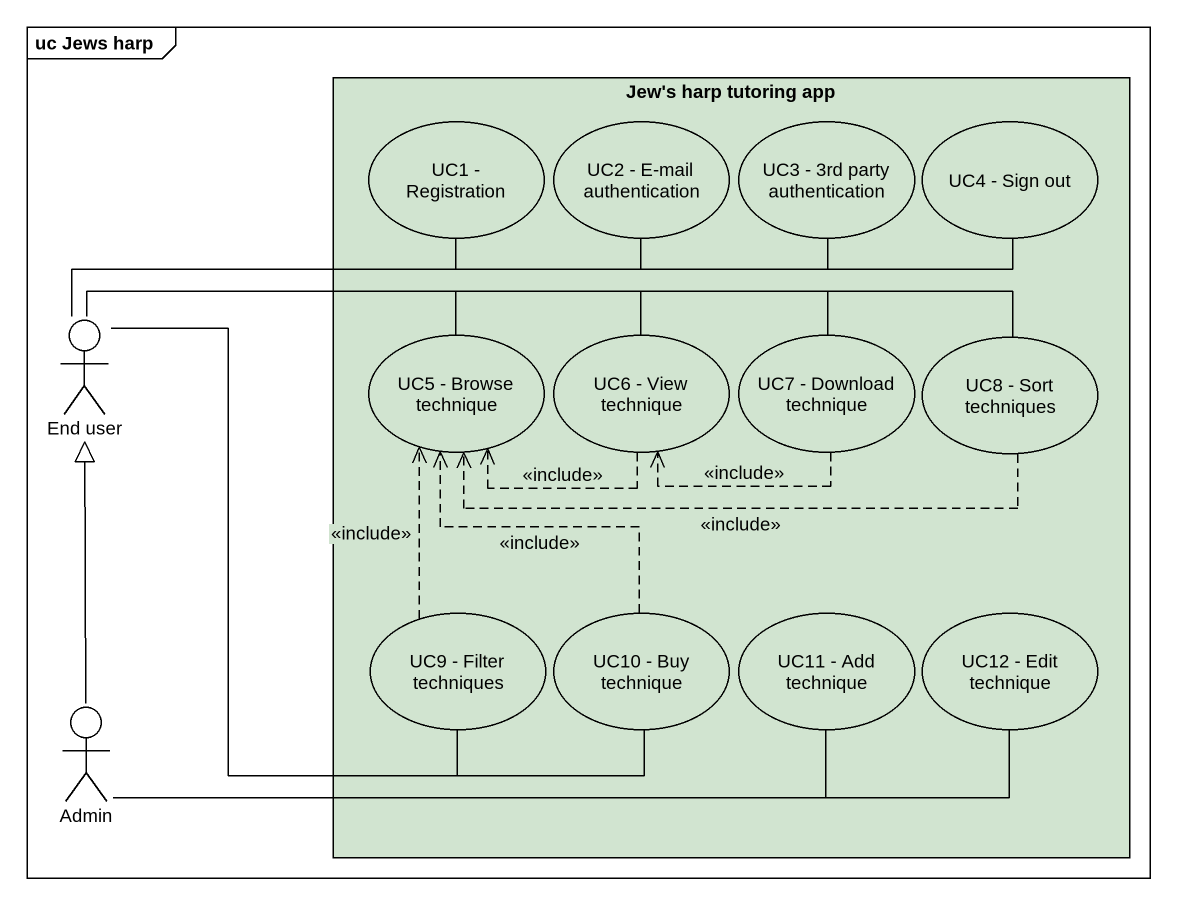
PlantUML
@startuml
mainframe uc Jews harp
rectangle "Jew's harp tutoring app" as Jew_s_harp_tutoring_app #D1E4D0 {
  usecase "UC1 - Registration" as UC1_Registration #D1E4D0
  usecase "UC2 - E-mail authentication" as UC2_E_mail_authentication #D1E4D0
  usecase "UC3 - 3rd party authentication" as UC3_3rd_party_authentication #D1E4D0
  usecase "UC4 - Sign out" as UC4_Sign_out #D1E4D0
  usecase "UC5 - Browse technique" as UC5_Browse_technique #D1E4D0
  usecase "UC6 - View technique" as UC6_View_technique #D1E4D0
  usecase "UC7 - Download technique" as UC7_Download_technique #D1E4D0
  usecase "UC8 - Sort techniques" as UC8_Sort_techniques #D1E4D0
  usecase "UC9 - Filter techniques" as UC9_Filter_techniques #D1E4D0
  usecase "UC10 - Buy technique" as UC10_Buy_technique #D1E4D0
  usecase "UC11 - Add technique" as UC11_Add_technique #D1E4D0
  usecase "UC12 - Edit technique" as UC12_Edit_technique #D1E4D0
}
actor "End user" as End_user
actor Admin
End_user -right- UC1_Registration
End_user -right- UC2_E_mail_authentication
End_user -right- UC3_3rd_party_authentication
End_user -right- UC4_Sign_out
End_user -right- UC5_Browse_technique
End_user -right- UC6_View_technique
End_user -right- UC7_Download_technique
End_user -right- UC8_Sort_techniques
End_user -- UC9_Filter_techniques
End_user -right- UC10_Buy_technique
UC6_View_technique .left.> UC5_Browse_technique : <<include>>
UC7_Download_technique .left.> UC6_View_technique : <<include>>
UC8_Sort_techniques .left.> UC5_Browse_technique : <<include>>
UC9_Filter_techniques .up.> UC5_Browse_technique : <<include>>
UC10_Buy_technique .up.> UC5_Browse_technique : <<include>>
Admin -up-|> End_user
Admin -right- UC11_Add_technique
Admin -right- UC12_Edit_technique
@enduml
